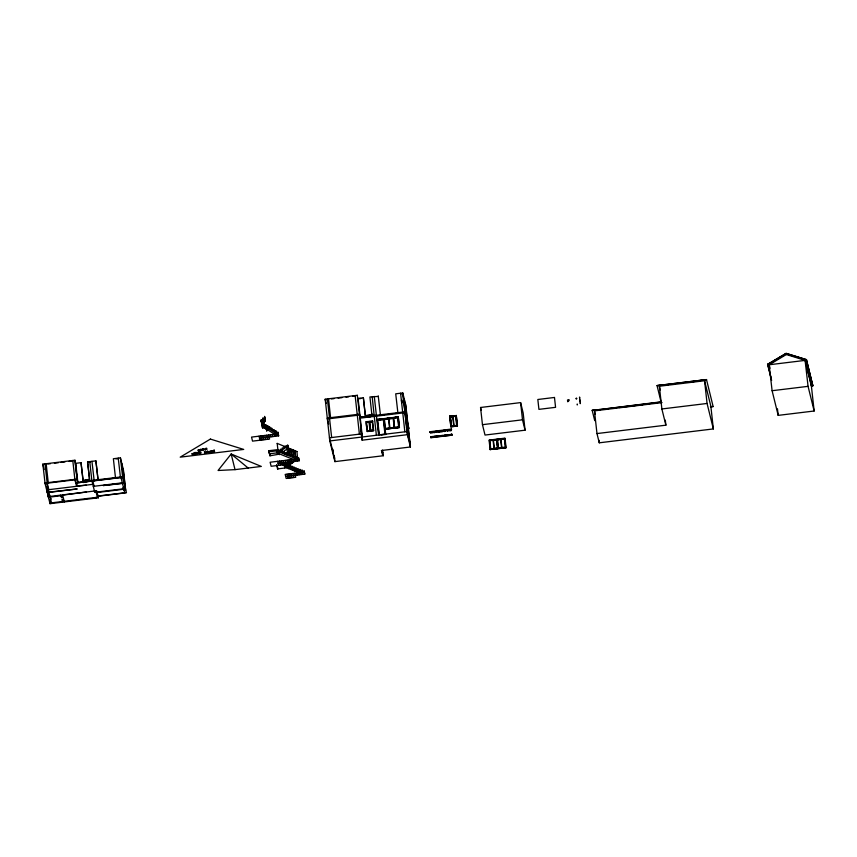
<?xml version="1.0" encoding="UTF-8"?>
<svg xmlns="http://www.w3.org/2000/svg" width="857" height="857" viewBox="0 0 857 857"><rect width="100%" height="100%" fill="white"/><g stroke="black" fill="none" stroke-linecap="round" stroke-linejoin="round"><path stroke-width="1.29" d="M203.805 449.293C204.641 450.557 203.602 448.886 204.341 449.229M206.612 452.046C208.294 451.36 205.701 453.953 207.158 452.057M210.04 451.639C211.775 451.028 209.022 453.492 210.586 451.639M576.118 398.751L576.911 398.634L576.236 398.794M806.491 359.661L786.105 353.448L767.604 364.386L786.094 353.32L806.491 359.661L812.672 385.339M579.557 397.83C579.321 393.684 580.767 406.989 580.135 402.865M277.175 443.39L297.068 451.553M265.263 419.984L264.759 417.959L262.853 418.195L263.313 422.383L261.899 424.644L264.481 428.007L266.57 429.346L266.741 430.91L268.155 428.661M211.765 452.528L211.829 451.136L212.461 451.189M430.782 433.139L431.371 432.935M432.464 432.881L433.01 432.742M434.135 432.785L434.585 432.496M435.71 432.41L436.224 432.292M437.895 432.217L437.852 432.099M439.03 431.96L439.566 431.939M438.977 432.142L439.609 432.067M440.669 431.757L441.205 431.746M442.244 431.746L442.79 431.596M444.472 431.339L443.905 431.414L444.472 431.521M445.586 431.157L445.608 431.253M447.75 430.942L447.568 431.05M448.822 430.814L449.432 430.867M264.481 428.007L262.542 427.9L261.267 421.376L263.142 420.808L264.877 419.009L264.588 416.384L265.381 421.033L263.635 422.833L261.267 421.376L261.106 419.994L263.024 419.769L263.27 420.776M577.275 404.043L577.104 404.183M297.54 457.895L296.94 451.575M279.821 451.468L287.856 446.24L287.738 445.201L284.031 446.711L284.149 447.761L282.232 447.986L282.349 449.036L280.432 449.272L280.55 450.321L278.643 450.546L278.761 451.596L278.257 449.571L268.862 450.718L269.976 455.806L279.318 454.146M282.328 452.185L288.348 448.265L287.738 445.201M769.05 364.011L786.148 353.78L805.012 359.64L808.065 386.346L814.15 411.006L778.188 415.377L772.103 390.717L769.05 364.011L769.982 368.306M786.33 354.53L769.232 364.761L805.194 360.379L786.33 354.53L786.148 353.78M287.598 453.889L286.966 447.708M289.323 454.671L289.002 448.554M291.637 455.442L291.026 449.4M576.525 398.034L576.183 398.269M276.672 435.581L276.168 433.556L267.823 428.2L266.248 428.886L265.627 425.822L267.534 425.586L268.037 427.611M577.372 404.697L577.211 404.954M430.76 432.046L431.532 432.239M432.399 431.853L432.785 431.799M434.038 431.649L434.424 431.607M435.677 431.457L436.063 431.403M437.316 431.253L437.702 431.21M438.955 431.05L439.341 431.007M440.594 430.857L440.98 430.803M442.233 430.653L442.619 430.61M443.872 430.46L444.258 430.407M441.173 431.821L440.809 431.832M445.511 430.257L445.897 430.214M447.14 430.053L447.536 430.01M448.779 429.86L449.164 429.807M450.418 429.657L450.803 429.614M431.5 436.727L431.735 436.877M433.139 436.524L433.374 436.674M450.986 430.6L450.439 430.75L451.071 430.664M434.778 436.331L435.013 436.47M436.417 436.127L436.652 436.277M438.056 435.934L438.291 436.074M439.684 435.731L439.92 435.881M441.323 435.527L441.559 435.677M444.601 435.131L445.233 435.056M446.24 434.938L446.872 434.853L446.09 435.131M447.879 434.735L448.115 434.885M449.518 434.531L449.754 434.681M451.157 434.338L451.393 434.478M213.886 451.853L213.864 450.353M214.293 450.257L214.539 451.875M199.499 453.589C199.124 449.154 201.159 454.799 198.899 453.61C198.942 452.239 199.274 452.185 199.36 453.61M201.031 450.375C202.948 450.182 199.627 447.515 200.902 450.386M195.128 454.124L195.182 452.346L195.717 454.049L194.453 454.21L194.635 453.064L195.214 453.182M213.393 450.418L214.357 450.246M692.038 381.858L706.511 379.587L713.131 406.561L710.507 406.882M95.898 460.862L98.094 480.188L95.898 460.862L87.575 461.88L89.771 481.195L87.575 461.88M89.91 462.234L89.76 461.612L91.838 480.466L122.508 476.738L126.472 492.775L97.987 496.235M382.618 450.086L383.25 455.742L334.916 461.623L329.806 440.937L325.199 399.212L357.315 395.302L357.465 395.923M331.455 398.933L334.101 398.612M338.065 398.13L342.029 397.648M345.992 397.166L348.638 396.845M352.602 396.363L355.248 396.041M325.349 399.833L327.535 399.566L327.385 398.944L329.463 417.809M362.35 436.984L358.076 398.398L363.368 397.755L365.446 416.609M372.002 415.806L369.924 396.952L378.365 396.405M395.42 413.438L397.916 413.138L395.72 393.813L402.779 392.956L405.811 405.254L407.9 424.119M358.194 398.859L360.84 398.537M263.817 424.408L261.899 424.644L261.106 419.994M266.281 426.722L265.777 424.697L263.87 424.933L263.528 421.794M769.158 364.964L767.84 365.125L767.776 364.45M805.119 360.593L806.426 360.433L812.736 385.982L811.429 386.132L805.012 359.64M265.959 426.272L267.866 426.036M327.374 418.944L359.501 415.034M372.709 414.252L365.585 415.602M270.126 428.95L269.623 426.925L267.716 427.161L267.534 425.586M369.206 415.163L372.827 414.724M360.165 417.252L404.858 411.81L408.918 428.725L404.954 412.688L360.261 418.12L359.394 414.167L327.278 418.066L328.649 424.119M360.165 417.338L365.457 416.695L363.368 397.755M272.205 430.289L271.712 428.264L269.794 428.5L269.623 426.925M366.871 416.92L370.802 416.438M380.326 414.799L384.193 414.809M387.932 414.349L391.681 413.899M367.964 416.941L370.513 416.631M381.783 415.259L384.407 414.938M274.294 431.628L273.79 429.603L271.883 429.839L271.712 428.264M276.382 432.967L275.879 430.942L273.972 431.178L273.79 429.603M378.998 435.302L377.273 419.78L398.323 417.155L376.941 419.759M376.866 419.48L398.259 416.877L399.416 427.354L386.421 428.928M376.909 419.63L384.45 418.709M386.968 418.409L398.291 417.027M480.552 407.482L520.606 402.608L523.166 412.988L525.062 430.193L485.019 435.056L482.459 424.676L480.552 407.482L481.195 410.075M259.521 438.206L278.632 435.881L277.968 432.282L276.05 432.517L275.879 430.942M377.712 420.241L383.325 419.448L377.701 420.219L379.297 434.799L384.964 434.199L383.325 419.448M388.874 418.773L393.181 418.355L388.874 418.773L389.903 427.954L394.188 427.439L393.159 418.259M372.57 420.873L373.663 430.535L367.117 431.328L366.014 421.665L372.666 421.29M366.068 421.901L372.624 421.108M596.975 433.567L665.878 425.179L661.872 408.96L659.365 386.239L704.561 380.744L710.849 406.207L713.356 428.928L599.268 442.812L596.975 433.567L594.469 410.846L662.043 402.619M367.482 430.782L369.988 430.482L367.503 430.878L366.55 422.447L369.078 422.233M369.774 422.051L372.324 421.923L369.774 422.051L370.727 430.482L373.202 430.043M278.632 435.881L278.139 433.856L251.54 437.091L252.536 441.13L269.58 439.063L268.584 435.013M47.274 483.348L45.089 483.616L42.85 464.13L74.966 460.23L77.205 479.706L75.02 479.974M47.788 464.012L50.434 463.691M54.398 463.209L58.362 462.726M61.008 462.405L64.971 461.923M68.935 461.441L72.899 460.959M370.106 425.768L369.999 426.722M449.7 416.213L456.288 415.57L457.445 426.047L450.9 426.84L449.7 416.213L450.9 426.84M449.743 416.363L456.288 415.57M450.107 416.513L455.967 415.966L450.107 416.513L451.221 426.443L450.118 416.566M450.514 416.877L452.732 416.706L450.514 416.877L451.543 426.058L453.728 425.79L452.7 416.609M453.085 416.609L455.645 416.352L456.642 425.436L454.092 425.747M83.225 482.084L77.826 482.255L75.727 463.316L81.019 462.673L83.397 482.577M115.459 477.595L113.37 458.731L120.43 457.874L123.462 470.182L125.551 489.036L97.066 492.507M87.693 462.341L89.867 462.073M115.92 458.902L118.352 458.613M407.064 428.607L406.904 425.554M199.092 451.157C197.796 451.393 199.038 447.75 199.092 451.2M389.539 428.007L385.436 428.446L384.429 419.373L388.51 418.816M370.706 430.396L373.234 430.182L372.281 421.74M385.072 428.907L399.48 427.632M387.76 428.928L391.66 428.457M394.252 428.136L398.151 427.664M407.139 426.518L406.839 427.761L406.775 426.561M407 426.882L406.721 425.575M406.357 427.289L407.986 427.086L406.989 423.037M213.939 451.018L213.275 451.435L213.95 451.103M406.818 427.504L407.364 427.429L406.647 424.515M211.69 452.217C213.768 452.7 212.407 449.454 212.268 452.142M214.529 451.821L212.997 451.639L213.597 451.896M193.189 454.906C192.718 455.549 191.015 452.903 192.621 453.599M383.25 455.742L381.397 450.514L410.417 446.99L407.386 434.681L362.147 440.187L361.579 433.888L329.463 437.798L334.573 458.484M329.806 440.937L407.032 431.542L410.085 443.84M381.526 434.885L385.736 434.478M457.049 425.736L451.2 426.347L457.049 425.736L455.924 415.806M450.857 426.69L457.445 426.047M361.536 437.723L362.083 437.659L357.315 395.302M661.058 401.826L592.187 410.492L661.09 402.115L657.051 385.607L706.511 379.587L657.051 385.607L668.653 384.568M612.605 408.328L615.251 408.007M619.225 407.525L621.882 407.204M625.856 406.721L628.502 406.4M633.805 405.747L636.451 405.425M640.425 404.943L643.082 404.622M647.056 404.14L649.702 403.818M482.459 424.676L522.502 419.812L525.062 430.193M430.075 431.692L430.203 432.464L451.414 429.432L451.478 429.968L430.225 432.581L430.064 431.735L451.328 429.078L451.468 429.882M268.98 451.768L276.457 450.857L296.736 458.998L297.229 461.023M280.785 452.41L280.282 450.386L278.375 450.621L278.257 449.571M430.118 432.174L451.382 429.582M772.103 390.717L808.065 386.346M282.81 453.224L282.307 451.2L280.4 451.435L280.282 450.386M293.651 459.588L276.961 452.882L269.484 453.782L269.366 452.742M284.835 454.039L284.342 452.014L282.424 452.25L282.307 451.2M286.87 454.853L286.367 452.828L284.449 453.064L284.342 452.014M91.956 480.938L77.933 482.727L77.055 479.084L44.928 482.994L50.038 503.68L98.373 497.799L98.094 495.282M47.231 483.198L74.977 479.813M430.835 437.316L452.057 435.152L430.942 437.745L430.771 436.727L451.971 434.403L446.711 435.227M432.164 436.813L442.726 435.527M446.69 435.045L451.971 434.445M661.872 408.96L707.068 403.465L713.356 428.928M432.196 436.995L442.748 435.71M89.16 479.32L83.236 480.531M84.447 480.381L88.067 479.941M77.816 482.17L75.63 482.437L75.352 479.92M94.141 480.67L120.43 477.467M75.78 483.059L122.669 477.36L120.43 457.874M710.474 406.593L713.131 406.561M278.118 463.348L299.147 460.798L298.525 457.724L296.618 457.959L296.501 456.91L292.558 456.32L292.451 455.281L290.534 455.506L290.416 454.467L286.484 453.878L286.367 452.828M299.147 460.798L298.643 458.774L270.137 462.234L271.133 466.283L288.177 464.215L287.17 460.166M92.738 484.098L92.245 484.398M48.292 489.743L92.792 484.334M299.029 459.748L297.111 459.984L297.004 458.934M290.437 464.323L289.934 462.298L288.027 462.534L288.638 465.597L294.026 461.762L293.908 460.712M292.119 461.998L288.413 463.508L288.52 464.558M47.146 491.972L49.331 491.704L49.492 492.325M93.295 486.358L123.965 482.63L121.887 463.766M49.427 492.089L77.237 488.951L47.306 492.593L46.599 486.947M121.865 483.284L103.215 485.555L124.115 483.252L122.037 464.387M235.022 469.636L261.331 466.433L231.165 454.017L218.053 470.493L235.022 469.636L231.165 454.017L248.176 468.04M490.15 449.689L489.079 440.102L505.009 438.163L506.08 447.75L490.118 449.529L506.08 447.75M489.486 440.53L496.824 439.48L489.443 440.369L490.45 449.325L497.831 448.436L496.856 439.577M497.199 439.587L504.709 438.516L497.156 439.437L498.131 448.232L505.716 447.472L498.153 448.34M494.35 448.49L493.418 440.209L496.557 439.93L497.456 448.104L494.35 448.49L497.456 448.104M497.553 439.812L500.638 439.362L497.553 439.812L498.453 447.986L501.559 447.611L500.638 439.362M500.991 439.395L504.419 438.923L505.319 447.097L501.891 447.568M496.557 439.93L493.418 440.209M285.938 463.701L286.174 465.801L289.998 465.34L290.727 469.454M284.031 463.937L284.149 464.987L287.963 464.515L288.198 466.615L292.023 466.154L292.751 470.268M286.849 466.883L284.931 467.119L285.027 467.986L277.55 468.897L276.543 464.848M125.122 487.301L122.937 487.558L123.087 488.19L125.272 487.922L123.033 468.436M62.647 495.142L86.514 491.993M290.223 467.429L294.047 466.969L294.776 471.082M48.453 497.264L62.743 495.528M94.613 491.65L96.787 491.382M292.248 468.243L296.072 467.783L296.811 471.896M294.283 469.058L298.097 468.597L298.836 472.71M50.563 498.956L51.377 498.86M125.775 489.968L123.59 490.236L123.365 489.304M296.308 469.872L300.132 469.411L300.357 471.511L304.181 471.039L304.803 474.114L285.681 476.438M298.332 470.697L302.157 470.225L302.66 472.25M97.934 496.032L124.779 492.764M497.831 448.436L490.45 449.325M304.803 474.114L304.299 472.089L285.188 474.414L286.184 478.463L295.74 477.295L294.744 473.257M98.212 497.178L49.888 503.048L49.61 500.542M671.224 384.332L675.091 383.99M599.804 409.517L592.155 410.214L594.737 420.669M603.628 409.175L607.452 408.832M212.236 452.11L212.472 451.264M194.925 454.103L195.225 453.257M193.093 454.863C193.532 451.725 191.561 455.431 192.525 453.524M292.998 449.979L293.362 456.331M265.884 428.104L267.823 428.2M447.718 431.017L447.397 431.071M289.366 454.735L288.605 448.393M812.822 385.264L812.736 385.982M302.885 474.35L302.392 472.325L284.149 464.987L284.642 467.011L300.861 473.535M261.267 421.376L263.474 422.608L261.899 424.644L266.066 427.322L265.777 424.697M275.622 434.917L266.248 428.886L265.627 425.822M199.402 450.332C200.302 449.379 200.538 449.807 199.413 450.407M198.524 449.893C198.406 451.435 197.239 450.011 198.524 449.818M263.313 422.383L263.635 422.833L263.142 420.808M806.351 359.726L812.779 385.371M806.158 364.279L811.322 385.189M767.765 364.429L770.925 377.23M767.604 364.386L771.632 380.454M659.365 386.239L660.297 389.989M594.469 410.846L595.326 414.306M500.927 438.977L501.902 447.772M501.559 447.611L498.453 447.986M493.107 440.348L489.808 440.648L490.729 448.875L494.018 448.522M494.018 448.736L493.064 439.984M453.053 416.32L454.092 425.94M406.85 425.147L407.354 427.172M408.146 433.513L409.143 437.563M407.525 434.049L407.782 435.27M393.47 417.809L394.552 427.589M393.524 418.216L397.637 417.82L398.644 426.893L394.552 427.397M394.188 427.439L389.903 427.954M388.5 418.57L389.539 428.2M385.189 429.378L385.082 428.736L399.051 427.204L397.927 417.263L384 418.966L385.704 434.328M385.339 434.37L383.636 419.009L377.273 419.78M374.445 397.048L374.284 396.427L376.373 415.281L374.188 415.549L372.217 397.155M382.897 452.603L382.201 452.046L382.543 455.185M373.727 430.771L367.171 431.564M366.55 422.447L369.056 422.137L370.01 430.568M358.076 398.398L358.237 399.019M355.28 396.191L355.13 395.57L357.208 414.424M361.193 434.585L362.083 437.659M325.199 399.212L326.238 403.422M300.475 472.55L300.978 474.574M298.568 472.785L299.061 474.81M294.819 459.234L295.322 461.259M296.651 473.021L297.154 475.046M292.912 459.47L293.405 461.495M291.734 461.012L292.226 463.037M287.856 446.24L288.348 448.265M290.994 459.706L291.498 461.73M290.319 463.273L289.816 461.248L289.934 462.298M292.826 473.482L293.833 477.531M289.088 459.93L289.591 461.955M290.919 473.717L291.916 477.767M288.198 466.615L288.702 468.64M289.013 473.953L290.009 478.002M285.263 460.402L286.259 464.451M286.174 465.801L286.667 467.826M287.095 474.178L288.091 478.227M283.356 460.627L285.027 467.986M281.439 460.862L282.446 464.912M274.315 434.317L274.818 436.342M278.868 452.646L279.371 454.671M279.532 461.098L280.528 465.147M272.397 434.553L272.901 436.577M276.457 450.857L276.961 452.882M277.614 461.323L278.621 465.372M270.491 434.778L270.994 436.802M264.877 419.009L265.381 421.033M262.853 418.195L263.345 420.219M264.192 425.383L263.699 423.358L261.781 423.594L262.542 427.9M266.666 435.249L267.673 439.298M268.862 450.718L269.976 455.806M264.759 435.474L265.756 439.523M262.842 435.71L263.849 439.759M260.935 435.945L261.931 439.995M259.028 436.181L260.025 440.23M118.395 458.763L118.234 458.141L120.483 477.628M121.03 477.553L123.794 488.769L94.763 492.304L91.838 480.466M124.136 490.172L124.833 492.968M121.769 482.898L121.93 483.519M94.174 480.82L91.945 461.345M98.373 497.799L96.627 490.761L48.303 496.642L47.885 492.871M93.595 480.734L83.215 481.998M95.813 490.857L97.419 497.381M92.813 480.991L94.109 486.262M96.027 497.435L96.188 498.067M86.236 485.126L77.344 485.973L76.605 482.962M75.727 463.316L75.887 463.937M76.584 486.305L74.87 479.352L72.781 460.498M62.593 494.907L64.329 501.934M61.833 495.635L62.304 497.531L61.479 497.628L61.018 495.742M63.289 501.527L62.765 499.406L61.95 499.502L62.475 501.624M60.408 495.175L60.558 495.796M61.993 501.581L62.143 502.202M42.85 464.13L44.178 469.529M48.838 489.679L47.114 482.727L45.035 463.873M50.488 496.374L50.638 496.996M52.073 502.791L52.223 503.413M46.728 483.412L51.549 502.952M266.291 428.521L266.741 430.91M811.279 385.039L814.15 411.006M806.351 359.758L806.426 360.433M777.47 408.8L778.188 415.377M704.561 380.744L707.068 403.465M665.321 420.134L665.878 425.179M598.989 440.284L599.268 442.812M520.606 402.608L522.502 419.812M504.709 438.516L505.716 447.472M496.824 439.48L497.799 448.275M456.256 415.409L457.413 425.886M451.489 429.989L451.328 429.078M451.885 434.145L452.057 435.174M430.878 437.156L430.942 437.745M407.996 424.986L410.417 446.99M405.382 403.518L407.621 422.994M407.557 423.251L409.903 443.112M404.225 398.848L406.454 418.323M406.411 418.58L408.639 438.056M406.882 425.468L407.171 427.997M407.439 430.45L407.878 435.527M407.439 432.239L407.793 435.538M405.007 412.442L402.929 393.577L400.744 393.845L400.583 393.224L402.661 412.078M405.104 413.31L407.193 432.164M402.779 392.956L407.386 434.681M401.987 400.069L402.297 402.736M401.44 400.133L401.719 402.64M402.769 412.956L404.847 431.81M398.205 416.695L399.362 427.172M393.481 417.862L394.574 427.697M378.248 395.945L380.444 415.259M376.469 416.148L378.644 435.345M374.284 416.416L376.373 435.27M369.346 421.505L370.385 430.932M366.25 423.262L366.892 429.153M361.226 431.81L362.147 440.187M360.615 429.346L360.904 431.96M357.315 415.302L359.394 434.156M328.51 398.805L330.588 417.67M334.294 455.967L334.916 461.623M334.251 455.817L334.53 458.324M329.57 418.677L331.648 437.531M332.677 449.4L332.987 452.078M332.559 448.939L332.837 451.446M304.181 471.039L304.299 472.089M302.157 470.225L302.392 472.325M298.525 457.724L298.643 458.774M295.087 451.093L295.751 457.102M294.701 450.932L295.386 457.145M293.062 450.246L293.726 456.288M290.641 449.239L291.337 455.517M291.498 458.923L291.616 459.973M287.909 461.484L288.134 463.573M289.387 474.928L289.505 475.978M284.524 465.962L284.642 467.011M277.968 432.282L278.139 433.856M277.197 443.433L277.882 449.721M278.097 468.833L278 467.954L277.55 468.897M276.768 465.244L276.865 466.122M205.401 449.882C207.158 447.15 203.741 448.822 205.262 449.904M81.019 462.673L83.108 481.613M74.966 460.23L77.055 479.084M46.16 463.733L48.238 482.587M49.588 499.749L50.038 503.68M48.003 492.657L48.613 497.917M579.793 399.93A2.4 2.292 -13.9 0 1 579.985 401.472M193.436 453.321L193.543 454.349L193.511 453.235M199.338 449.614L199.445 450.643L199.338 449.614M568.673 400.883L567.709 401.783L567.505 399.973L569.187 399.769L568.684 400.851M200.217 452.978C201.856 454.831 200.559 449.593 200.217 452.978M206.119 449.272C207.683 451.093 206.526 445.876 206.119 449.272M196.542 453.278C196.382 455.142 195.685 452.003 196.542 453.278M202.445 449.571C202.273 451.457 201.716 448.243 202.445 449.571M194.143 453.214L193.768 454.285L194.143 453.214M197.913 452.85C198.374 454.938 198.385 451.885 197.913 452.85M206.034 452.775C206.569 450.643 203.987 453.203 206.034 452.775M206.366 451.96L207.158 451.982L206.398 451.885M209.783 451.543L210.576 451.564L209.783 451.543M197.41 453.664L197.056 452.378L197.41 453.664M203.313 449.957L202.959 448.661L203.313 449.957M204.802 452.871L204.448 451.585L204.802 452.871M208.015 452.485L207.662 451.189L208.015 452.485M211.433 452.067L211.09 450.771L211.433 452.067M209.654 451.425L209.151 452.528L209.654 451.425M210.394 439.084L180.206 457.156L243.72 449.422L210.394 439.084M554.479 397.466L537.832 399.491L538.924 409.357L555.572 407.332L554.479 397.466"/></g></svg>
